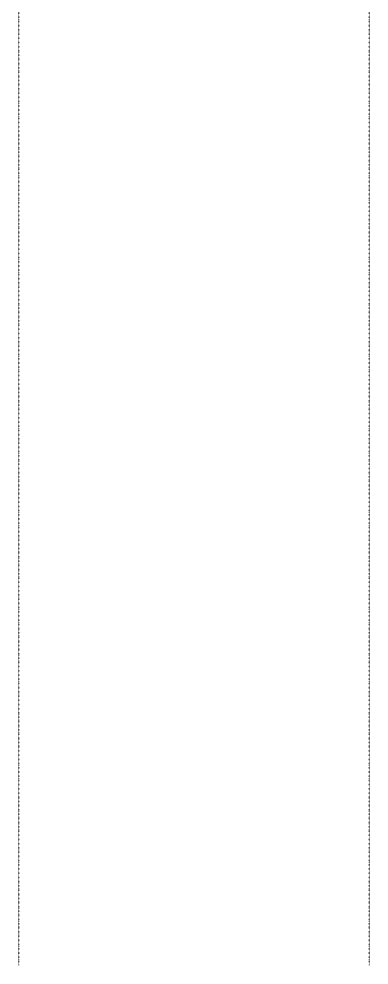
# Model space of a CAD drawing. Extents: x -32000 to 401936, y -48083 to 131250.
# Drawn here: x 252600 to 261600, y -29000 to -4689 of the extents above; entities that cross this region are included whole.
import ezdxf

# ---------------------------------------------------------------- set-up
doc = ezdxf.new("R2010")
doc.units = 0
doc.header["$LTSCALE"] = 10
doc.linetypes.add('H12PL4$0$JJP_三點線', pattern=[0.9, 0.3, -0.15, 0, -0.15, 0, -0.15, 0, -0.15])
doc.linetypes.add('XFM7P40ICA$0$H12PL4$0$JJP_三點線', pattern=[0.9, 0.3, -0.15, 0, -0.15, 0, -0.15, 0, -0.15])
doc.layers.add('H12PL4$0$S-GRID', color=252, linetype='Continuous')
doc.layers.add('XFM7P40ICA$0$H12PL4$0$S-GRID', color=252, linetype='Continuous')

# ---------------------------------------------------------------- blocks, each defined once
blk = doc.blocks.new('XFM7P40ICA$0$H12PL4')
at = {"layer": 'XFM7P40ICA$0$H12PL4$0$S-GRID', "linetype": 'XFM7P40ICA$0$H12PL4$0$JJP_三點線', "lineweight": 0}
for p, q in [((252600, 128250), (252600, -28000)), ((261600, 128250), (261600, -28000)), ((252600, -28000), (252600, -29000)), ((261600, -28000), (261600, -29000))]:
    blk.add_line(p, q, dxfattribs=at)
blk = doc.blocks.new('XFM7P40ICA')
blk.add_blockref('XFM7P40ICA$0$H12PL4', (0, 0))
blk = doc.blocks.new('H12PL4')
at = {"layer": 'H12PL4$0$S-GRID', "linetype": 'H12PL4$0$JJP_三點線', "lineweight": 0}
for p, q in [((252600, 128250), (252600, -28000)), ((261600, 128250), (261600, -28000)), ((252600, -28000), (252600, -29000)), ((261600, -28000), (261600, -29000))]:
    blk.add_line(p, q, dxfattribs=at)

msp = doc.modelspace()

# ---------------------------------------------------------------- block references
msp.add_blockref('XFM7P40ICA', (0, 0))

# ---------------------------------------------------------------- next in the draw order: block references
msp.add_blockref('H12PL4', (0, 0))

doc.saveas('drawing.dxf')
